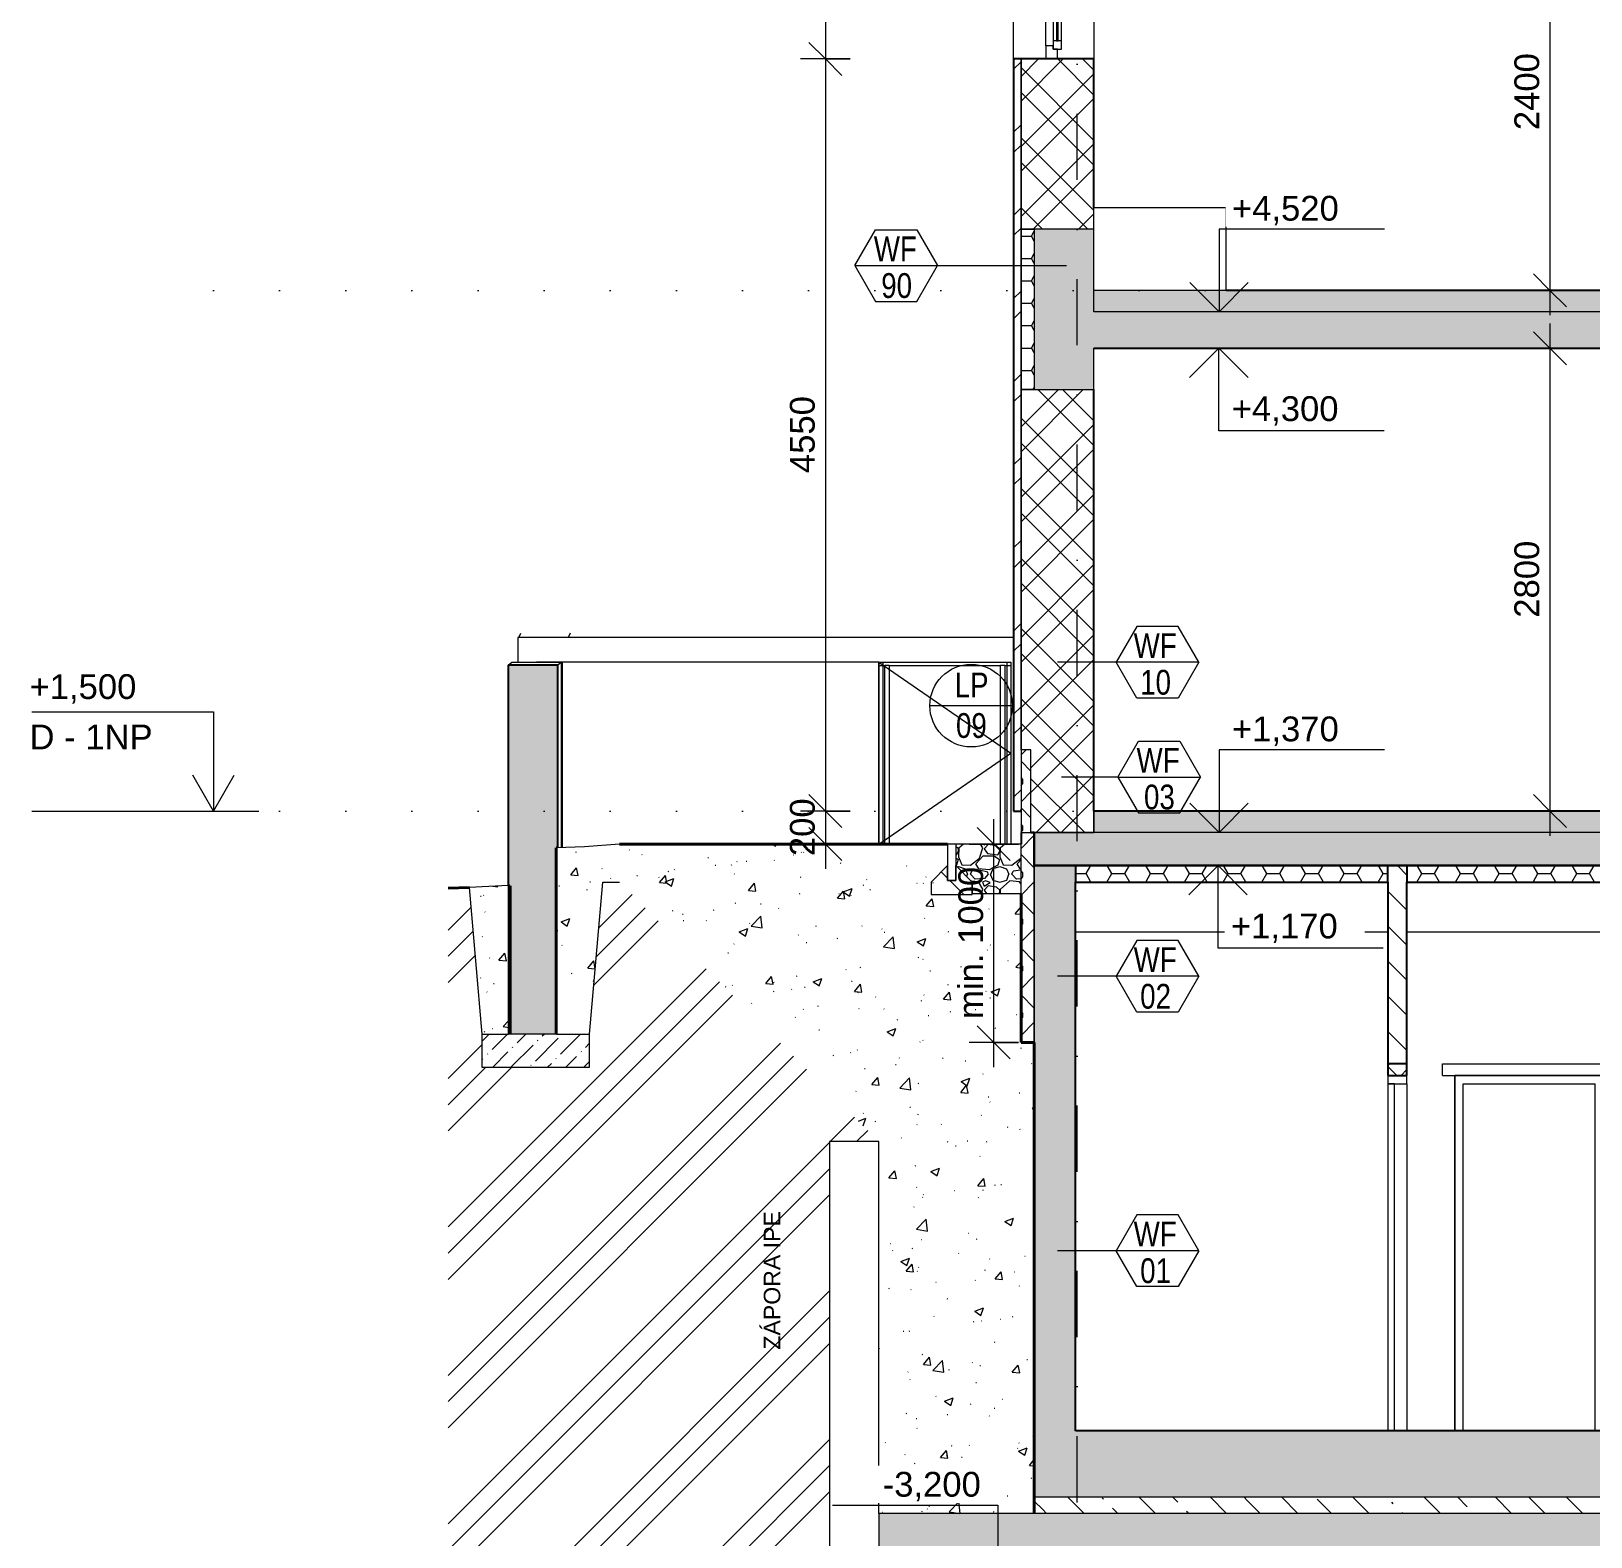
# Model space of a CAD drawing. Header units: millimetres. Extents: x 51291 to 245431, y -8645 to 72638.
# Drawn here: x 79419 to 88856, y -2891 to 6218 of the extents above; entities that cross this region are included whole.
import ezdxf

# ---------------------------------------------------------------- set-up
doc = ezdxf.new("R2010")
doc.units = ezdxf.units.MM
for name, pattern in [('HA_Dash_3mm-S1mm', [300, 200, -100]), ('HA_DashDot_10mm-S3mm', [1000, 400, -300, 0, -300]), ('HA_Dot-S4mm', [400, 0, -400])]:
    doc.linetypes.add(name, pattern=pattern)
for name, color, linetype, lineweight in [('A-____-____-DIMS', 9, 'Continuous', 5), ('A-____-____-DIMS-100', 9, 'Continuous', 5), ('A-CLNG-____-MCUT', 9, 'Continuous', 25), ('A-CLNG-____-PATT', 9, 'Continuous', 25), ('A-DETL-____-THIN', 9, 'Continuous', 9), ('A-DETL-____-WIDE', 9, 'Continuous', 40), ('A-DETL-GENF-OTLN', 9, 'Continuous', 9), ('A-DOOR-____-MCUT', 9, 'Continuous', 9), ('A-DOOR-____-OTLN', 9, 'Continuous', 9), ('A-DOOR-FRAM-MCUT', 9, 'Continuous', 9), ('A-DOOR-FRAM-OTLN', 9, 'Continuous', 9), ('A-FLOR-____-MCUT', 9, 'Continuous', 25), ('A-FLOR-____-OTLN', 9, 'Continuous', 9), ('A-FLOR-____-PATT', 9, 'Continuous', 25), ('A-FLOR-HRAL-OTLN', 9, 'Continuous', 9), ('A-FLOR-LEVL-OTLN', 9, 'Continuous', 9), ('A-GENM-____-IDEN', 9, 'Continuous', 9), ('A-GENM-____-MCUT', 9, 'Continuous', 25), ('A-GENM-____-OTLN', 9, 'Continuous', 9), ('A-GLAZ-____-MCUT', 9, 'Continuous', 5), ('A-GLAZ-____-OTLN', 9, 'Continuous', 5), ('A-WALL-____-MCUT', 9, 'Continuous', 25), ('A-WALL-____-OTLN', 9, 'Continuous', 9), ('A-WALL-____-PATT', 9, 'Continuous', 25), ('G-____-____-DIMS', 9, 'Continuous', 5), ('G-____-____-TEXT', 9, 'Continuous', 5), ('I-WALL-____-MCUT', 9, 'Continuous', 25), ('I-WALL-____-OTLN', 9, 'Continuous', 9), ('P-SANR-FIXT-OTLN', 9, 'Continuous', 9), ('S-BEAM-____-OTLN', 9, 'Continuous', 9), ('S-GRID-____-OTLN', 9, 'Continuous', 5)]:
    doc.layers.add(name, color=color, linetype=linetype, lineweight=lineweight)
doc.styles.add('Arial_1', font='arial.ttf', dxfattribs={"height": 150})
doc.styles.add('Arial_2', font='arial.ttf', dxfattribs={"height": 100})
doc.styles.add('Arial_3', font='arial.ttf', dxfattribs={"width": 0.8, "height": 150})
doc.dimstyles.new('Inner_Dimensions', dxfattribs={"dimscale": 304.8, "dimtxt": 153.03891, "dimasz": 0.656168, "dimexe": 0.492126, "dimexo": 0.0625, "dimgap": 0.065617, "dimtad": 1, "dimdec": 0, "dimzin": 0, "dimdsep": 46, "dimtxsty": 'Arial_1', "dimblk1": 'OBLIQUE', "dimblk2": 'OBLIQUE', "dimsah": 1, "dimcen": 0.09, "dimdle": 0.492126, "dimazin": 0, "dimtfac": 1, "dimtdec": 4, "dimtix": 1, "dimtmove": 0, "dimatfit": 3, "dimfxl": 0.492126, "dimfxlon": 1, "dimtvp": 1, "dimtolj": 1, "dimtzin": 0, "dimlwd": 9, "dimlwe": 9, "dimarcsym": 2})
pattern_1 = [(45, (-4372.1, 1865.4), (-212.132, 212.132), []), (45, (-4222.1, 1865.4), (-212.132, 212.132), []), (315, (-4372.1, 1865.4), (212.132, 212.132), []), (315, (-4222.1, 1865.4), (212.132, 212.132), [])]
pattern_2 = [(45, (86849, 1865.4), (-141.421, 141.421), []), (0, (87074.35, 1931.64), (141.421, 141.421), [25, -257.843]), (45, (87099.35, 1931.64), (-141.421, 141.421), [25, -175]), (90, (87117.03, 1949.32), (-141.421, 141.421), [25, -257.843]), (135, (87117.03, 1974.32), (-141.421, -141.421), [25, -175]), (0, (87074.35, 1992), (141.421, 141.421), [25, -257.843]), (45, (87056.67, 1974.32), (-141.421, 141.421), [25, -175]), (90, (87056.67, 1949.32), (-141.421, 141.421), [25, -257.843]), (135, (87074.35, 1931.64), (-141.421, -141.421), [25, -175]), (135, (87041.85, 1865.4), (-141.421, -141.421), [])]
pattern_3 = [(315, (86778.3, 1865.4), (215.526, 215.526), []), (315, (86778.3, 2068.6), (215.526, 215.526), [127, -76.2, 12.7, -76.2, -127]), (315, (86778.3, 2068.6), (215.526, 215.526), [-292.1, 127, 0])]
pattern_4 = [(0, (86778.3, 1865.4), (117.187, 67.658), [78.125, -156.25]), (120, (86778.3, 1865.4), (-117.1875, 67.6588), [78.125, -156.25]), (60, (86778.3, 1865.4), (0.0005, 135.3168), [0, -156.25, 78.125, 0])]
pattern_5 = [(50, (86778.3, 1865.4), (537.945, -47.064), [56.25, -618.75]), (355, (86778.3, 1865.4), (-104.064, 564.144), [45, -495]), (100.451, (86823.13, 1861.5), (433.886, 517.077), [47.805, -525.857]), (46.184, (86778.3, 2015.4), (800.43, -124.14), [84.375, -928.125]), (96.636, (86845, 2005.06), (700.99, 730.59), [71.71, -788.785]), (351.184, (86778.3, 2015.4), (701, 730.59), [67.5, -742.5]), (21, (86853.3, 1977.9), (447.68, -301.964), [56.25, -618.75]), (326, (86853.3, 1977.9), (182.487, 543.863), [45, -495]), (71.451, (86890.6, 1952.74), (630.17, 241.893), [47.805, -525.857]), (37.5, (86778.3, 1865.4), (9.12, 249.6704), [3.353, -485.647, 3.353, -499.147, -496.875]), (37.5, (86778.3, 1865.4), (9.12, 249.6704), [-991.5, 3.353, -493.522]), (7.5, (86778.3, 1865.4), (197.302, 295.809), [3.353, -283.147, 3.353, -474.397, -189.375]), (7.5, (86778.3, 1865.4), (197.302, 295.809), [-764.25, 3.353, -186.022]), (327.5, (86611.05, 1865.4), (400.367, -16.916), [3.353, -184.147, 3.353, -581.647, -776.25]), (327.5, (86611.05, 1865.4), (400.367, -16.916), [-772.5, 3.353, -772.897]), (317.5, (86536.05, 1865.4), (437.39, 75.079), [3.353, -240.397, 3.353, -385.147, -551.25]), (317.5, (86536.05, 1865.4), (437.39, 75.079), [-632.25, 3.353, -547.897])]
pattern_6 = [(45, (86778.3, 1865.4), (41.4322, 151.91765), [195.312, -39.062, 3.353, -35.71])]

# ---------------------------------------------------------------- blocks, each defined once
blk = doc.blocks.new('HA_WD_SinglePanel - 625x1000-V26-ŘEZ D-D OBJEKT D')
at = {"layer": 'A-GLAZ-____-MCUT', "color": 50}
for p, q in [((-5521.8, 7050), (-5591.8, 7050)), ((-5591.8, 7050), (-5591.8, 6970)), ((-5496.8, 6990), (-5546.8, 6990)), ((-5546.8, 6990), (-5546.8, 6940)), ((-5546.8, 6970), (-5546.8, 6990)), ((-5546.8, 6990), (-5521.8, 6990)), ((-5521.8, 6990), (-5521.8, 7050)), ((-5496.8, 6940), (-5496.8, 6990)), ((-5591.8, 6970), (-5546.8, 6970)), ((-5546.8, 6940), (-5496.8, 6940)), ((-5526.8, 6940), (-5526.8, 6160)), ((-5516.8, 6940), (-5526.8, 6940)), ((-5516.8, 6160), (-5516.8, 6940)), ((-5496.8, 6160), (-5546.8, 6160)), ((-5546.8, 6160), (-5546.8, 6110)), ((-5526.8, 6160), (-5516.8, 6160)), ((-5496.8, 6110), (-5496.8, 6160)), ((-5546.8, 6130), (-5591.8, 6130)), ((-5591.8, 6130), (-5591.8, 6050)), ((-5591.8, 6050), (-5521.8, 6050)), ((-5546.8, 6110), (-5546.8, 6130)), ((-5546.8, 6110), (-5496.8, 6110)), ((-5521.8, 6110), (-5546.8, 6110)), ((-5521.8, 6050), (-5521.8, 6110))]:
    blk.add_line(p, q, dxfattribs=at)
at = {"layer": 'A-GLAZ-____-OTLN', "color": 50}
for p, q in [((-5591.8, 6130), (-5591.8, 6970)), ((-5546.8, 6940), (-5546.8, 6160)), ((-5496.8, 6160), (-5496.8, 6940))]:
    blk.add_line(p, q, dxfattribs=at)
blk = doc.blocks.new('ABMV_Bathtub_Generic - 800x1700-1466957-ŘEZ D-D OBJEKT D')
at = {"layer": 'P-SANR-FIXT-OTLN', "color": 250}
for p, q in [((-5301.8, 5020), (-5301.8, 5150)), ((-4501.8, 5150), (-5301.8, 5150)), ((-4501.8, 4650), (-4501.8, 5150)), ((-4501.8, 4650), (-5301.8, 4650))]:
    blk.add_line(p, q, dxfattribs=at)
blk = doc.blocks.new('185-01_OBJEKT D_Central_rvt-2-ŘEZ D-D OBJEKT D')
at = {"layer": 'A-FLOR-____-PATT', "lineweight": 5}
h = blk.add_hatch(dxfattribs=at)
h.set_pattern_fill('FP_26', color=50, style=0, pattern_type=2)
h.set_pattern_definition([(0, (-4372.115, 1865.4), (117.188, 67.658), [78.125, -156.25]), (120, (-4372.115, 1865.4), (-117.187, 67.6579), [78.125, -156.25]), (60, (-4372.115, 1865.4), (0.0005, 135.3168), [0, -156.25, 78.125, 0])])
h.paths.add_polyline_path([(-5741.8, 4050), (-5661.8, 4050), (-5661.8, 5020), (-5741.8, 5020), (-5741.8, 4200.2)])
blk.add_hatch(color=7, dxfattribs=at).paths.add_polyline_path([(-5301.8, 4520), (21798.2, 4520), (21798.2, 4650), (-5301.8, 4650)])
at = {"layer": 'A-FLOR-____-PATT', "lineweight": 9}
for points in [[(9251.4, 4300), (22158.2, 4300), (22158.2, 4520), (-5301.8, 4520), (-5301.8, 4300), (8692, 4300)], [(-5661.8, 4050), (-5661.8, 4050), (-5661.8, 4200.2)], [(22158.2, 1170), (22158.2, 1370), (-5661.8, 1370), (-5661.8, 1170), (22117.6, 1170)]]:
    blk.add_hatch(color=254, dxfattribs=at).paths.add_polyline_path(points)
at = {"layer": 'A-FLOR-____-PATT', "lineweight": 5}
h = blk.add_hatch(color=7, dxfattribs=at)
h.paths.add_polyline_path([(-5301.8, 1370), (-1316.8, 1370), (-1316.8, 1500), (-5301.8, 1500), (-5301.8, 1387.2)])
h.paths.add_polyline_path([(21558.2, 1370), (21798.2, 1370), (21798.2, 1500), (-1201.8, 1500), (-1201.8, 1370), (20998.8, 1370)])
at = {"layer": 'A-WALL-____-PATT', "lineweight": 5}
h = blk.add_hatch(dxfattribs=at)
h.set_pattern_fill('FP_25', color=50, style=0, pattern_type=2)
h.set_pattern_definition([(45, (-4372.1, 1865.4), (-251.447, 251.447), []), (45, (-4372.1, 2246.4), (-251.447, 251.447), [])])
h.paths.add_polyline_path([(-5741.8, 1500), (-5741.8, 6050), (-5786.8, 6050), (-5786.8, 1500)])
h.paths.add_polyline_path([(-5741.8, 7050), (-5741.8, 12173.7), (-5786.8, 12173.7), (-5786.8, 7050)])
h = blk.add_hatch(dxfattribs=at)
h.set_pattern_fill('FP_23', color=50, style=0, pattern_type=2)
h.set_pattern_definition(pattern_1)
h.paths.add_polyline_path([(-5661.8, 5020), (-5301.8, 5020), (-5301.8, 6050), (-5741.8, 6050), (-5741.8, 5020), (-5661.8, 5020)])
h.paths.add_polyline_path([(-5741.8, 7050), (-5301.8, 7050), (-5301.8, 7450), (-5741.8, 7450), (-5741.8, 7325.7)])
h = blk.add_hatch(dxfattribs=at)
h.set_pattern_fill('FP_23', color=50, style=0, pattern_type=2)
h.set_pattern_definition(pattern_1)
h.paths.add_polyline_path([(-5681.8, 1370), (-5301.8, 1370), (-5301.8, 4050), (-5741.8, 4050), (-5741.8, 1870), (-5681.8, 1870), (-5681.8, 1387.2)])
at = {"layer": 'A-FLOR-____-MCUT', "color": 10}
for p, q in [((20998.2, 4650), (-4501.8, 4650)), ((-5301.8, 4300), (-1316.8, 4300)), ((-1316.8, 1500), (-5301.8, 1500)), ((-5661.8, 1370), (-5661.8, 1170)), ((-5661.8, 1170), (22158.2, 1170))]:
    blk.add_line(p, q, dxfattribs=at)
at = {"layer": 'A-FLOR-____-MCUT', "color": 250, "lineweight": 9}
for p, q in [((21798.2, 4520), (-5301.8, 4520)), ((-5301.8, 1500), (-5301.8, 1370)), ((-5301.8, 1370), (-5661.8, 1370)), ((-1316.8, 1370), (-5301.8, 1370))]:
    blk.add_line(p, q, dxfattribs=at)
at = {"layer": 'A-FLOR-____-OTLN', "color": 250}
for p, q in [((-5741.8, 5020), (-5741.8, 4050)), ((-5661.8, 5020), (-5741.8, 5020)), ((-5741.8, 4050), (-5661.8, 4050))]:
    blk.add_line(p, q, dxfattribs=at)
at = {"layer": 'A-WALL-____-MCUT', "color": 10}
for p, q in [((-5741.8, 6050), (-5786.8, 6050)), ((-5786.8, 6050), (-5786.8, 1500)), ((-5301.8, 6050), (-5741.8, 6050)), ((-5301.8, 5150), (-5301.8, 6050)), ((-5301.8, 1500), (-5301.8, 4050)), ((-5786.8, 1500), (-5741.8, 1500)), ((-5681.8, 1370), (-5661.8, 1370))]:
    blk.add_line(p, q, dxfattribs=at)
at = {"layer": 'A-WALL-____-MCUT', "color": 250, "lineweight": 9}
for p, q in [((-5741.8, 6050), (-5741.8, 5020)), ((-5741.8, 5020), (-5741.8, 6050)), ((-5741.8, 4050), (-5741.8, 1870)), ((-5741.8, 1870), (-5741.8, 4050)), ((-5301.8, 1370), (-5301.8, 1500)), ((-5661.8, 1370), (-5301.8, 1370))]:
    blk.add_line(p, q, dxfattribs=at)
at = {"layer": 'A-WALL-____-OTLN', "color": 250}
for p, q in [((-5786.8, 6050), (-5786.8, 7050)), ((-5301.8, 7050), (-5301.8, 6050)), ((-5741.8, 5020), (-5661.8, 5020)), ((-5741.8, 4050), (-5741.8, 5020)), ((-5661.8, 4050), (-5741.8, 4050))]:
    blk.add_line(p, q, dxfattribs=at)
at = {"layer": 'A-GLAZ-____-OTLN', "color": 250, "lineweight": 9}
blk.add_blockref('HA_WD_SinglePanel - 625x1000-V26-ŘEZ D-D OBJEKT D', (0, 0), dxfattribs=at)
at = {"layer": 'P-SANR-FIXT-OTLN', "color": 250, "lineweight": 9}
blk.add_blockref('ABMV_Bathtub_Generic - 800x1700-1466957-ŘEZ D-D OBJEKT D', (0, 0), dxfattribs=at)
blk = doc.blocks.new('HA_DR_Single_Swing_Solid - In_800x2100_SKLEP-2273965-ŘEZ D-D OBJEKT D')
at = {"layer": 'A-DOOR-____-MCUT'}
for p, q in [((-3521.9, -150), (-3521.9, -2250)), ((-3481.9, -150), (-3521.9, -150)), ((-3481.9, -2250), (-3481.9, -150)), ((-3521.9, -2250), (-3481.9, -2250))]:
    blk.add_line(p, q, dxfattribs=at)
at = {"layer": 'A-DOOR-FRAM-MCUT'}
for p, q in [((-3521.9, -100), (-3521.9, -150)), ((-3406.9, -100), (-3521.9, -100)), ((-3521.9, -150), (-3406.9, -150)), ((-3406.9, -150), (-3406.9, -100))]:
    blk.add_line(p, q, dxfattribs=at)
at = {"layer": 'A-DOOR-FRAM-OTLN'}
blk.add_line((-3406.9, -150), (-3406.9, -2250), dxfattribs=at)
blk = doc.blocks.new('HA_DR_Single_Swing_Solid - In_800x2100_SKLEP-V22-ŘEZ D-D OBJEKT D')
at = {"layer": 'A-DOOR-FRAM-OTLN'}
for p, q in [((-3117, -100), (-3117, -2250)), ((-2217, -100), (-3117, -100)), ((-3067, -2250), (-3067, -150)), ((-3067, -150), (-2267, -150)), ((-2267, -2250), (-2267, -150)), ((-2217, -100), (-2217, -2250))]:
    blk.add_line(p, q, dxfattribs=at)
blk = doc.blocks.new('Railing - 25mm-1856178-ŘEZ D-D OBJEKT D')
at = {"layer": 'A-FLOR-HRAL-OTLN'}
for p, q in [((-6540.4, 2380), (-6565.4, 2380)), ((-6565.4, 1300), (-6565.4, 2380)), ((-6540.4, 2380), (-6540.4, 1300))]:
    blk.add_line(p, q, dxfattribs=at)
blk = doc.blocks.new('Railing - Railing-1833573-ŘEZ D-D OBJEKT D')
at = {"layer": 'A-FLOR-HRAL-OTLN'}
for p, q in [((-6602.9, 2400), (-5802.9, 2400)), ((-6602.9, 2380), (-6565.4, 2380)), ((-6540.4, 2380), (-5865.4, 2380)), ((-5840.4, 2380), (-5802.9, 2380)), ((-5802.9, 2400), (-5802.9, 2380))]:
    blk.add_line(p, q, dxfattribs=at)
for p in [(0, 0), (700, 0)]:
    blk.add_blockref('Railing - 25mm-1856178-ŘEZ D-D OBJEKT D', p)
blk = doc.blocks.new('TB_Porotherm KP11_5_1250mm - TB_Porotherm KP11_5_1250mm-V64-ŘEZ D-D OBJEKT D')
at = {"layer": 'A-GENM-____-OTLN', "lineweight": 5}
h = blk.add_hatch(dxfattribs=at)
h.set_pattern_fill('FP_27', color=256, style=0, pattern_type=2)
h.set_pattern_definition([(45, (-4372.11, 1865.4), (-176.777, 176.777), []), (45, (-4301.4, 1865.4), (-176.777, 176.777), []), (45, (-4159.98, 1865.4), (-106.066, 247.487), [100, -50, 3.353, -46.647])])
h.paths.add_polyline_path([(-3406.9, -100), (-3406.9, -29), (-3521.9, -29), (-3521.9, -100)])
at = {"layer": 'A-GENM-____-MCUT'}
for p, q in [((-3406.9, -29), (-3521.9, -29)), ((-3521.9, -29), (-3521.9, -100)), ((-3406.9, -100), (-3406.9, -29)), ((-3521.9, -100), (-3406.9, -100))]:
    blk.add_line(p, q, dxfattribs=at)
blk = doc.blocks.new('TB_Porotherm KP11_5_1250mm - TB_Porotherm KP11_5_1250mm-V65-ŘEZ D-D OBJEKT D')
at = {"layer": 'A-GENM-____-OTLN'}
for p, q in [((-3192, -100), (-3192, -29)), ((-3192, -29), (-1942, -29)), ((-1942, -29), (-1942, -100)), ((-3192, -100), (-1942, -100))]:
    blk.add_line(p, q, dxfattribs=at)
blk = doc.blocks.new('Level - Generic Level-367061-ŘEZ D-D OBJEKT D')
at = {"layer": 'A-FLOR-LEVL-OTLN'}
for p, q in [((24635.2, -1050), (23535.2, -1050)), ((23535.2, -1050), (23535.2, -1650)), ((23535.2, -1650), (23410.2, -1433.5)), ((23535.2, -1650), (23660.2, -1433.5)), ((24635.2, -1650), (23260.2, -1650))]:
    blk.add_line(p, q, dxfattribs=at)
blk = doc.blocks.new('Spot Elevations - Flipped-794089-ŘEZ D-D OBJEKT D')
at = {"layer": 'G-____-____-DIMS', "lineweight": 9}
for p, q in [((5061.6, 11123.2), (5238.4, 11300)), ((5238.4, 11300), (5415.2, 11123.2)), ((5238.4, 10800), (5238.4, 11300)), ((6238.4, 10800), (5238.4, 10800))]:
    blk.add_line(p, q, dxfattribs=at)
blk = doc.blocks.new('Spot Elevations - Default-792506-ŘEZ D-D OBJEKT D')
at = {"layer": 'G-____-____-DIMS', "lineweight": 9}
for p, q in [((5929, -1150), (4929, -1150)), ((4929, -1150), (4929, -1650)), ((4752.3, -1473.2), (4929, -1650)), ((4929, -1650), (5105.8, -1473.2))]:
    blk.add_line(p, q, dxfattribs=at)
blk = doc.blocks.new('HA_TAG_GM_Products - Generic-588599-ŘEZ D-D OBJEKT D')
at = {"layer": 'A-GENM-____-IDEN'}
blk.add_line((-6294, 2137.4), (-5794, 2137.4), dxfattribs=at)
blk.add_circle((-6044, 2137.4), 250, dxfattribs=at)
blk = doc.blocks.new('DIMBLOCK85-ŘEZ D-D OBJEKT D')
at = {"layer": 'A-____-____-DIMS-100', "lineweight": 9}
for p, q in [((84224.4, 7050), (84124.4, 7150)), ((84374.4, 7050), (84074.4, 7050)), ((84224.4, 7050), (84224.4, 6050)), ((84224.4, 7050), (84324.4, 6950)), ((84224.4, 7050), (84374.4, 7050)), ((84224.4, 6050), (84124.4, 6150)), ((84374.4, 6050), (84074.4, 6050)), ((84224.4, 6050), (84324.4, 5950)), ((84224.4, 6050), (84374.4, 6050))]:
    blk.add_line(p, q, dxfattribs=at)
at = {"layer": 'A-____-____-DIMS-100', "color": 0, "lineweight": 9, "insert": (84009.7, 6319.3), "char_height": 150, "width": 553.765, "attachment_point": 1, "rotation": 90, "line_spacing_factor": 0.941778, "style": 'Arial_1'}
blk.add_mtext('1000', dxfattribs=at)
blk = doc.blocks.new('_Oblique')
at = {"color": 0, "linetype": 'ByBlock', "lineweight": -2}
blk.add_line((-0.5, -0.5), (0.5, 0.5), dxfattribs=at)
blk = doc.blocks.new('DIMBLOCK86-ŘEZ D-D OBJEKT D')
at = {"layer": 'A-____-____-DIMS-100', "lineweight": 9}
for p, q in [((84224.4, 6050), (84124.4, 6150)), ((84374.4, 6050), (84074.4, 6050)), ((84224.4, 6050), (84224.4, 1500)), ((84224.4, 6050), (84324.4, 5950)), ((84224.4, 6050), (84374.4, 6050)), ((84224.4, 1500), (84124.4, 1600)), ((84374.4, 1500), (84074.4, 1500)), ((84224.4, 1500), (84324.4, 1400)), ((84224.4, 1500), (84374.4, 1500))]:
    blk.add_line(p, q, dxfattribs=at)
at = {"layer": 'A-____-____-DIMS-100', "color": 0, "lineweight": 9, "insert": (84009.7, 3544.3), "char_height": 150, "width": 553.765, "attachment_point": 1, "rotation": 90, "line_spacing_factor": 0.941778, "style": 'Arial_1'}
blk.add_mtext('4550', dxfattribs=at)
blk = doc.blocks.new('DIMBLOCK87-ŘEZ D-D OBJEKT D')
at = {"layer": 'A-____-____-DIMS-100', "lineweight": 9}
for p, q in [((84224.4, 1500), (84124.4, 1600)), ((84374.4, 1500), (84074.4, 1500)), ((84224.4, 1500), (84224.4, 1150)), ((84224.4, 1500), (84324.4, 1400)), ((84224.4, 1500), (84374.4, 1500)), ((84224.4, 1300), (84124.4, 1400)), ((84374.4, 1300), (84074.4, 1300)), ((84224.4, 1300), (84324.4, 1200)), ((84224.4, 1300), (84374.4, 1300))]:
    blk.add_line(p, q, dxfattribs=at)
at = {"layer": 'A-____-____-DIMS-100', "color": 0, "lineweight": 9, "insert": (84009.7, 1226.9), "char_height": 150, "width": 415.324, "attachment_point": 1, "rotation": 90, "line_spacing_factor": 0.941778, "style": 'Arial_1'}
blk.add_mtext('200', dxfattribs=at)
blk = doc.blocks.new('DIMBLOCK119-ŘEZ D-D OBJEKT D')
at = {"layer": 'A-____-____-DIMS-100', "lineweight": 9}
for p, q in [((88608.3, 7200), (88608.3, 4500)), ((88608.3, 7050), (88508.3, 7150)), ((88758.3, 7050), (88458.3, 7050)), ((88608.3, 7050), (88708.3, 6950)), ((88608.3, 7050), (88758.3, 7050)), ((88608.3, 4650), (88508.3, 4750)), ((88758.3, 4650), (88458.3, 4650)), ((88608.3, 4650), (88708.3, 4550)), ((88608.3, 4650), (88758.3, 4650))]:
    blk.add_line(p, q, dxfattribs=at)
at = {"layer": 'A-____-____-DIMS-100', "color": 0, "lineweight": 9, "insert": (88393.6, 5619.3), "char_height": 150, "width": 553.765, "attachment_point": 1, "rotation": 90, "line_spacing_factor": 0.941778, "style": 'Arial_1'}
blk.add_mtext('2400', dxfattribs=at)
blk = doc.blocks.new('DIMBLOCK120-ŘEZ D-D OBJEKT D')
at = {"layer": 'A-____-____-DIMS-100', "lineweight": 9}
for p, q in [((88608.3, 4450), (88608.3, 1350)), ((88608.3, 4300), (88508.3, 4400)), ((88758.3, 4300), (88458.3, 4300)), ((88608.3, 4300), (88708.3, 4200)), ((88608.3, 4300), (88758.3, 4300)), ((88608.3, 1500), (88508.3, 1600)), ((88758.3, 1500), (88458.3, 1500)), ((88608.3, 1500), (88708.3, 1400)), ((88608.3, 1500), (88758.3, 1500))]:
    blk.add_line(p, q, dxfattribs=at)
at = {"layer": 'A-____-____-DIMS-100', "color": 0, "lineweight": 9, "insert": (88393.6, 2669.3), "char_height": 150, "width": 553.765, "attachment_point": 1, "rotation": 90, "line_spacing_factor": 0.941778, "style": 'Arial_1'}
blk.add_mtext('2800', dxfattribs=at)
blk = doc.blocks.new('DIMBLOCK121-ŘEZ D-D OBJEKT D')
at = {"layer": 'A-____-____-DIMS-100', "lineweight": 9}
for p, q in [((85243.5, -50), (85243.5, 1450)), ((85243.5, 1300), (85143.5, 1400)), ((85093.5, 1300), (85393.5, 1300)), ((85243.5, 1300), (85093.5, 1300)), ((85243.5, 1300), (85343.5, 1200)), ((85243.5, 100), (85143.5, 200)), ((85393.5, 100), (85093.5, 100)), ((85243.5, 100), (85343.5, 0)), ((85243.5, 100), (85393.5, 100))]:
    blk.add_line(p, q, dxfattribs=at)
at = {"layer": 'A-____-____-DIMS-100', "color": 0, "lineweight": 9, "insert": (85028.8, 242.1), "char_height": 150, "width": 1099.055, "attachment_point": 1, "rotation": 90, "line_spacing_factor": 0.941778, "style": 'Arial_1'}
blk.add_mtext('min. 1000', dxfattribs=at)

msp = doc.modelspace()

# ---------------------------------------------------------------- hatches: boundary and pattern name
at = {"layer": 'A-CLNG-____-PATT', "lineweight": 5}
h = msp.add_hatch(dxfattribs=at)
h.set_pattern_fill('FP_29', color=256, style=0, pattern_type=2)
h.set_pattern_definition(pattern_4)
h.paths.add_polyline_path([(85738.6, 1070), (87628.5, 1070), (87628.5, 1170), (85738.6, 1170), (85738.6, 1074.6)])
h = msp.add_hatch(dxfattribs=at)
h.set_pattern_fill('FP_29', color=256, style=0, pattern_type=2)
h.set_pattern_definition(pattern_4)
h.paths.add_polyline_path([(89223.5, 1070), (89223.5, 1170), (87743.5, 1170), (87743.5, 1070), (88654.4, 1070)])
at = {"layer": 'A-DETL-GENF-OTLN'}
msp.add_hatch(color=254, dxfattribs=at).paths.add_polyline_path([(85848.6, 4050), (85848.6, 5020), (85488.6, 5020), (85488.6, 4050)])
at = {"layer": 'A-DETL-GENF-OTLN', "lineweight": 5}
h = msp.add_hatch(dxfattribs=at)
h.set_pattern_fill('FP_22', color=50, style=0, pattern_type=2)
h.set_pattern_definition(pattern_2)
h.paths.add_polyline_path([(85468.6, 1370), (85468.6, 1870), (85408.6, 1870), (85408.6, 1370)])
h = msp.add_hatch(dxfattribs=at)
h.set_pattern_fill('FP_33', color=50, style=0, pattern_type=2)
h.set_pattern_definition([(45, (86778.3, 1865.4), (-449.013, 449.013), []), (45, (86937.05, 1865.4), (0, 898.026), []), (45, (86619.55, 1865.4), (0, 898.026), [])])
h.paths.add_polyline_path([(99842.4, -4390.7), (114228.6, -4390.7), (114228.6, -2600), (114093.6, -2600), (113653.1, -2590.5), (113325.9, -2556.1), (112957.2, -2648), (112607.9, -2560.9), (112451.2, -2600), (112003.4, -2631.7), (111844.2, -2615), (111558.9, -2522.3), (111170.8, -2619.1), (110233.1, -2553.5), (109760.4, -2636.9), (109263.1, -2584.6), (108405.3, -2645.4), (106286.6, -2571.4), (106048.4, -2600), (105778.7, -2600), (105628.2, -2618.1), (105369.6, -2590.9), (101870.7, -2675.6), (101755, -2537.7), (101253.9, -2600), (100633.9, -2645.9), (100333.2, -2536.5), (99748.2, -2598.8), (99440.9, -2600), (98840.9, -3200), (98328.4, -4225), (94598.4, -4225), (94085.9, -3200), (84548.6, -3200), (84548.6, -4390.7), (98840.9, -4390.7)])
h.paths.add_polyline_path([(117743.2, -4390.7), (117743.2, 1482.7), (117197.7, 1501.8), (117197.7, 1493.5), (117479.6, 1488.6), (117388.7, 449.5), (117388.7, 250), (116688.6, 250), (116688.6, 451.2), (116607.9, 1374.2), (115670.5, 1374.2), (114474.5, 1415.9), (114258.6, 1200), (114588.6, 1200), (114588.6, -4390.7), (114723.6, -4390.7)])
h.paths.add_polyline_path([(81941.7, -4390.7), (84248.6, -4390.7), (84248.6, -500), (84548.6, -500), (82978.8, 1069.8), (82878.1, 1068.7), (82797.7, 150), (82797.7, -50), (82146.1, -50), (82146.1, 151.2), (82068.5, 1038), (81941.7, 1033.6), (81941.7, -4359.2)])
h.paths.add_polyline_path([(82596.1, 150), (82597.7, 150), (82597.7, 1276.6), (82596.1, 1276.5), (82596.1, 449.5)])
h.paths.add_polyline_path([(82316.1, 150), (82316.1, 1046.6), (82307.5, 1046.3), (82307.5, 150)])
h = msp.add_hatch(dxfattribs=at)
h.set_pattern_fill('FP_34', color=8, style=0, pattern_type=2)
h.set_pattern_definition(pattern_5)
h.paths.add_polyline_path([(82597.7, 150), (82797.7, 150), (82878.1, 1068.7), (82978.8, 1069.8), (82978.8, 1300), (82766.1, 1282.5), (82597.7, 1276.6), (82597.7, 449.5)])
h.paths.add_polyline_path([(82146.2, 150), (82307.5, 150), (82307.5, 1050), (82068.5, 1038), (82120, 449.5)])
h = msp.add_hatch(dxfattribs=at)
h.set_pattern_fill('FP_34', color=8, style=0, pattern_type=2)
h.set_pattern_definition(pattern_5)
h.paths.add_polyline_path([(84705.7, -2750), (85488.6, -2750), (85488.6, 100), (85408.6, 100), (85408.6, 1000), (85113.6, 1000), (85113.6, 1070), (85013.6, 1170), (85013.6, 1080), (84963.6, 1080), (84963.6, 1300), (82978.8, 1300), (82979.9, 1068.7), (84548.6, -500), (84548.6, -2750)])
h = msp.add_hatch(dxfattribs=at)
h.set_pattern_fill('FP_38', color=50, style=0, pattern_type=2)
h.set_pattern_definition([(228.013, (86958.299, 2115.4), (-1999.99172, -2250.00696), [33.634, -3329.772]), (184.97, (86935.799, 2090.4), (2999.998726, 250.013264), [57.717, -5713.981]), (132.51, (86878.299, 2085.4), (2499.97919, -2750.01965), [40.697, -4029.008]), (267.274, (86780.799, 2022.9), (249.972575, 5000.001395), [52.559, -5203.389]), (292.834, (86778.299, 1970.4), (-1250.01776, 2999.992194), [51.539, -5102.343]), (357.274, (86798.299, 1922.9), (-5000.001395, 249.972575), [52.56, -5203.39]), (37.694, (86850.799, 1920.4), (-3250.010563, -2499.986257), [69.507, -6881.212]), (72.255, (86905.799, 1962.9), (1750.03165, 5499.98958), [65.622, -6496.58]), (121.43, (86925.799, 2025.4), (-2000.024534, 3249.984927), [52.738, -5221.018]), (175.236, (86898.299, 2070.4), (2749.99826, -250.01681), [60.208, -2950.191]), (222.397, (86838.299, 2075.4), (-3000.020852, -2749.976908), [77.862, -7708.344]), (138.814, (87028.299, 2020.4), (-1749.99793, 1500.00222), [26.575, -2630.961]), (171.469, (87008.299, 2037.9), (3249.99754, -500.01353), [50.559, -5005.378]), (225, (86958.3, 2045.4), (3e-14, -250), [35.355, -318.198]), (203.199, (86940.8, 2075.4), (1249.99664, 500.0086), [19.04, -1884.904]), (291.801, (86923.3, 2067.9), (-249.9944, 750.0017), [26.926, -1319.366]), (30.964, (86933.3, 2042.9), (749.9972, 500.0032), [43.732, -1414.006]), (161.565, (86970.8, 2065.4), (499.9992, -250.0003), [31.623, -758.947]), (16.389, (86778.299, 2067.9), (2500.00764, 749.97626), [44.3, -4385.711]), (70.346, (86820.799, 2080.4), (-1000.00873, -2749.9972), [37.165, -3679.352]), (293.199, (86970.8, 2115.4), (-500.0086, 1249.99664), [38.079, -1865.865]), (343.61, (86985.799, 2080.4), (-2499.993595, 750.01961), [44.3, -4385.711]), (339.444, (86778.3, 1912.9), (-1250.0003, 499.99868), [42.72, -2093.281]), (294.775, (86818.299, 1897.9), (-1249.99302, 2750.00314), [35.794, -3543.661]), (66.801, (86973.3, 1865.4), (500.0095, 1249.99625), [38.079, -1865.865]), (17.354, (86988.299, 1900.4), (-3250.00058, -999.99839), [41.908, -4148.856]), (69.444, (86850.8, 1865.4), (-499.99868, -1250.0003), [21.36, -2114.641]), (101.31, (86958.3, 1865.4), (-250.0012, 1000), [12.748, -1262.007]), (165.964, (86955.8, 1877.9), (750.0013, -249.997), [51.539, -979.238]), (186.009, (86905.799, 1890.4), (2500.00013, 250.00035), [47.763, -4728.481]), (303.69, (86933.3, 2020.4), (-249.999, 500.0004), [36.055, -865.332]), (353.157, (86953.299, 1990.4), (4249.997878, -500.016557), [62.949, -6231.891]), (60.945, (87015.799, 1982.9), (-1000.01188, -1749.99302), [25.739, -2548.168]), (90, (87028.3, 2005.4), (-250, 250), [15, -235]), (120.256, (86900.799, 1897.9), (999.98694, -1750.00734), [34.731, -3438.38]), (48.013, (86883.299, 1927.9), (1999.99172, 2250.00696), [67.268, -3296.138]), (0, (86928.3, 1977.9), (250, 250), [65, -185]), (325.305, (86993.299, 1977.9), (-2500.00496, 1749.99301), [39.529, -3913.319]), (254.055, (87025.8, 1955.4), (-249.99316, -1000.00147), [36.4, -1783.627]), (207.646, (87015.799, 1920.4), (-4749.99896, -2500.00137), [59.266, -5867.369]), (175.426, (86963.299, 1892.9), (-3249.999683, 250.00462), [62.7, -6207.269])])
h.paths.add_polyline_path([(85408.6, 1000), (85408.6, 1300), (85013.6, 1300), (85013.6, 1170), (85113.6, 1070), (85113.6, 1000), (85298, 1000)])
h = msp.add_hatch(dxfattribs=at)
h.set_pattern_fill('FP_28', color=50, style=0, pattern_type=2)
h.set_pattern_definition(pattern_3)
h.paths.add_polyline_path([(85113.6, 995), (85113.6, 1070), (85013.6, 1170), (85013.6, 1080), (84963.6, 1080), (84963.6, 1170), (84863.6, 1070), (84863.6, 995)])
h = msp.add_hatch(dxfattribs=at)
h.set_pattern_fill('FP_35', color=50, style=0, pattern_type=2)
h.set_pattern_definition(pattern_6)
h.paths.add_polyline_path([(82797.7, -50), (82797.7, 150), (82146.1, 150), (82146.2, -50), (82597.7, -50)])
h = msp.add_hatch(dxfattribs=at)
h.set_pattern_fill('FP_35', color=50, style=0, pattern_type=2)
h.set_pattern_definition(pattern_6)
h.paths.add_polyline_path([(84548.6, -3200), (95498.4, -3200), (95948.4, -2750), (84548.6, -2750)])
at = {"layer": 'A-FLOR-____-PATT', "lineweight": 9}
msp.add_hatch(color=256, dxfattribs=at).paths.add_polyline_path([(95498.4, -2650), (95498.4, -2250), (85488.6, -2250), (85488.6, -2650), (95367.2, -2650)])
at = {"layer": 'A-FLOR-____-PATT', "lineweight": 5}
h = msp.add_hatch(dxfattribs=at)
h.set_pattern_fill('FP_28', color=256, style=0, pattern_type=2)
h.set_pattern_definition(pattern_3)
h.paths.add_polyline_path([(85488.6, -2750), (95498.4, -2750), (95498.4, -2650), (85488.6, -2650)])
at = {"layer": 'A-WALL-____-PATT', "lineweight": 9}
for points in [[(82346.2, 150), (82596.1, 150), (82596.1, 1276.5), (82604.5, 1276.8), (82604.5, 2382), (82304.5, 2381.9), (82304.5, 1049.9), (82307.5, 1050), (82307.5, 1046.3), (82316.1, 1046.6), (82316.1, 150), (82346.2, 150)], [(85488.6, -2250), (85738.6, -2250), (85738.6, 1170), (85488.6, 1170), (85488.6, -2050.9)]]:
    msp.add_hatch(color=256, dxfattribs=at).paths.add_polyline_path(points)
at = {"layer": 'A-WALL-____-PATT', "lineweight": 5}
h = msp.add_hatch(dxfattribs=at)
h.set_pattern_fill('FP_22', color=256, style=0, pattern_type=2)
h.set_pattern_definition(pattern_2)
h.paths.add_polyline_path([(85488.6, 100), (85488.6, 1370), (85408.6, 1370), (85408.6, 100)])
h = msp.add_hatch(dxfattribs=at)
h.set_pattern_fill('FP_21', color=256, style=0, pattern_type=2)
h.set_pattern_definition([(135, (86778.3, 1865.4), (-106.066, -106.066), [])])
h.paths.add_polyline_path([(87743.5, -100), (87743.5, 1170), (87628.5, 1170), (87628.5, -100)])

# ---------------------------------------------------------------- linework, layer by layer
at = {"layer": 'A-CLNG-____-MCUT'}
for p, q in [((87628.5, 1170), (85738.6, 1170)), ((85738.6, 1170), (85738.6, 1070)), ((87628.5, 1070), (87628.5, 1170)), ((89223.5, 1170), (87743.5, 1170)), ((87743.5, 1170), (87743.5, 1070)), ((85738.6, 1070), (87628.5, 1070)), ((87743.5, 1070), (89223.5, 1070))]:
    msp.add_line(p, q, dxfattribs=at)
at = {"layer": 'A-DETL-____-THIN'}
for p, q in [((84403.3, 4800), (84528.3, 5016.5)), ((84528.3, 5016.5), (84778.3, 5016.5)), ((84778.3, 5016.5), (84903.3, 4800)), ((85488.6, 5020), (85488.6, 4050)), ((85848.6, 5020), (85488.6, 5020)), ((85848.6, 4520), (85848.6, 5020)), ((84403.3, 4800), (84903.3, 4800)), ((84403.3, 4800), (84528.3, 4583.5)), ((84778.3, 4583.5), (84903.3, 4800)), ((84903.3, 4800), (85683.3, 4800)), ((84528.3, 4583.5), (84778.3, 4583.5)), ((85848.6, 4050), (85848.6, 4300)), ((85488.6, 4050), (85848.6, 4050)), ((86108.3, 2616.5), (85983.3, 2400)), ((86358.3, 2616.5), (86108.3, 2616.5)), ((86483.3, 2400), (86358.3, 2616.5)), ((84547.5, 2400), (84547.5, 1300)), ((84547.5, 2400), (85347.5, 1850)), ((84572.5, 2400), (84572.5, 1300)), ((85322.5, 2400), (85322.5, 1300)), ((85347.5, 2400), (85347.5, 1300)), ((85983.3, 2400), (85628.6, 2400)), ((86483.3, 2400), (85983.3, 2400)), ((86108.3, 2183.5), (85983.3, 2400)), ((86483.3, 2400), (86358.3, 2183.5)), ((86358.3, 2183.5), (86108.3, 2183.5)), ((85993.3, 1705.7), (86118.3, 1922.2)), ((86118.3, 1922.2), (86368.3, 1922.2)), ((86368.3, 1922.2), (86493.3, 1705.7)), ((84547.5, 1300), (85347.5, 1850)), ((85468.6, 1870), (85408.6, 1870)), ((85408.6, 1870), (85408.6, 1370)), ((85468.6, 1370), (85468.6, 1870)), ((85993.3, 1705.7), (85653.3, 1705.7)), ((85993.3, 1705.7), (86493.3, 1705.7)), ((85993.3, 1705.7), (86118.3, 1489.2)), ((86368.3, 1489.2), (86493.3, 1705.7)), ((86118.3, 1489.2), (86368.3, 1489.2)), ((85408.6, 1370), (85468.6, 1370)), ((82766.1, 1282.5), (82597.7, 1276.6)), ((82597.7, 1276.6), (82597.7, 1073.6)), ((82978.8, 1300), (82766.1, 1282.5)), ((85013.6, 1300), (84963.6, 1300)), ((84963.6, 1300), (84963.6, 1170)), ((85408.6, 1300), (85013.6, 1300)), ((85013.6, 1300), (85013.6, 1170)), ((85408.6, 1000), (85408.6, 1300)), ((84963.6, 1170), (84863.6, 1070)), ((84963.6, 1170), (84963.6, 1080)), ((84963.6, 1080), (84963.6, 1170)), ((85013.6, 1080), (85013.6, 1170)), ((85013.6, 1170), (85113.6, 1070)), ((85113.6, 1070), (85013.6, 1170)), ((85013.6, 1170), (85013.6, 1080)), ((82307.5, 1050), (82068.5, 1038)), ((82307.5, 150), (82307.5, 1050)), ((82597.7, 1073.6), (82597.7, 150)), ((82797.7, 150), (82878.1, 1068.7)), ((82878.1, 1068.7), (82978.8, 1069.8)), ((84863.6, 1070), (84863.6, 995)), ((84963.6, 1080), (85013.6, 1080)), ((84988.6, 1080), (84963.6, 1080)), ((85013.6, 1080), (84988.6, 1080)), ((85113.6, 1070), (85113.6, 1000)), ((85113.6, 995), (85113.6, 1070)), ((82068.5, 1038), (82146.2, 150)), ((84863.6, 995), (85113.6, 995)), ((85113.6, 1000), (85408.6, 1000)), ((86108.3, 716.5), (85983.3, 500)), ((86358.3, 716.5), (86108.3, 716.5)), ((86483.3, 500), (86358.3, 716.5)), ((85983.3, 500), (85628.6, 500)), ((86483.3, 500), (85983.3, 500)), ((86108.3, 283.5), (85983.3, 500)), ((86483.3, 500), (86358.3, 283.5)), ((86358.3, 283.5), (86108.3, 283.5)), ((82146.1, 150), (82146.1, -50)), ((82146.2, 150), (82307.5, 150)), ((82346.2, 150), (82307.5, 150)), ((82596.1, 150), (82346.2, 150)), ((82597.7, 150), (82596.1, 150)), ((82597.7, 150), (82797.7, 150)), ((82797.7, -50), (82797.7, 150)), ((82146.1, -50), (82346.2, -50)), ((82346.2, -50), (82797.7, -50)), ((84548.6, -500), (84248.6, -500)), ((84248.6, -500), (84248.6, -3200)), ((84548.6, -2750), (84548.6, -500)), ((86108.3, -943.5), (85983.3, -1160)), ((86358.3, -943.5), (86108.3, -943.5)), ((86483.3, -1160), (86358.3, -943.5)), ((85983.3, -1160), (85628.6, -1160)), ((86483.3, -1160), (85983.3, -1160)), ((86108.3, -1376.5), (85983.3, -1160)), ((86483.3, -1160), (86358.3, -1376.5)), ((86358.3, -1376.5), (86108.3, -1376.5)), ((84705.7, -2750), (84548.6, -2750)), ((84548.6, -2750), (84548.6, -3200)), ((95498.4, -2750), (84705.7, -2750))]:
    msp.add_line(p, q, dxfattribs=at)
at = {"layer": 'A-DETL-____-WIDE'}
for p, q in [((82597.7, 1276.6), (82596.1, 1276.5)), ((82596.1, 1276.5), (82596.1, 150)), ((84963.6, 1300), (82978.8, 1300)), ((82316.1, 1046.6), (82307.5, 1046.3)), ((82316.1, 150), (82316.1, 1046.6)), ((82068.5, 1038), (81941.7, 1033.6)), ((85408.6, 100), (85408.6, 1000)), ((85488.6, 100), (85408.6, 100)), ((85488.6, -2750), (85488.6, 100))]:
    msp.add_line(p, q, dxfattribs=at)
at = {"layer": 'A-FLOR-____-MCUT'}
msp.add_line((92868.4, -2250), (85738.6, -2250), dxfattribs=at)
at = {"layer": 'A-FLOR-____-MCUT', "lineweight": 9}
msp.add_line((85488.6, -2650), (94098.4, -2650), dxfattribs=at)
at = {"layer": 'A-FLOR-LEVL-OTLN', "linetype": 'HA_Dot-S4mm', "lineweight": 5}
for p, q in [((80522, 4650), (117427.4, 4650)), ((80522, 1500), (117427.4, 1500))]:
    msp.add_line(p, q, dxfattribs=at)
at = {"layer": 'A-WALL-____-MCUT'}
for p, q in [((82604.5, 2382), (82304.5, 2381.9)), ((82304.5, 2381.9), (82304.5, 1049.9)), ((82604.5, 1276.8), (82604.5, 2382)), ((85408.6, 1370), (85408.6, 1300)), ((85488.6, 1370), (85468.6, 1370)), ((85488.6, 1170), (85488.6, 1370)), ((85738.6, 1170), (85488.6, 1170)), ((85738.6, -2250), (85738.6, 1070))]:
    msp.add_line(p, q, dxfattribs=at)
at = {"layer": 'A-WALL-____-MCUT', "lineweight": 9}
for p, q in [((85488.6, 1170), (85488.6, 100)), ((85488.6, 100), (85488.6, 1170))]:
    msp.add_line(p, q, dxfattribs=at)
at = {"layer": 'A-WALL-____-OTLN'}
for p, q in [((85363.6, 2550), (82364, 2550)), ((82364, 2550), (82364, 2400)), ((82368.7, 2550), (82380.7, 2575.9)), ((82680.7, 2576), (82668.7, 2550)), ((82304.5, 2381.9), (82326.8, 2400)), ((82326.8, 2400), (82626.8, 2400)), ((84547.5, 2400), (82476.8, 2400)), ((82626.8, 2400), (82604.5, 2382)), ((82626.8, 2400), (82626.8, 1277.6)), ((82626.8, 1277.6), (82626.8, 2400)), ((82633.3, 1277.8), (82633.3, 2400)), ((84547.5, 1300), (84547.5, 2400))]:
    msp.add_line(p, q, dxfattribs=at)
at = {"layer": 'I-WALL-____-MCUT'}
for p, q in [((87743.5, 1170), (87628.5, 1170)), ((87628.5, 1070), (87628.5, -100)), ((87743.5, -100), (87743.5, 1070)), ((87628.5, -100), (87743.5, -100))]:
    msp.add_line(p, q, dxfattribs=at)
at = {"layer": 'I-WALL-____-OTLN'}
for p, q in [((88033.4, -2250), (88033.4, -100)), ((88033.4, -100), (88933.4, -100))]:
    msp.add_line(p, q, dxfattribs=at)
at = {"layer": 'S-BEAM-____-OTLN'}
for p, q in [((85738.6, 770), (87628.5, 770)), ((87743.5, 770), (89223.5, 770))]:
    msp.add_line(p, q, dxfattribs=at)
at = {"layer": 'S-GRID-____-OTLN', "linetype": 'HA_DashDot_10mm-S3mm', "lineweight": 9}
msp.add_line((85748.6, -4682.8), (85748.6, 12950.5), dxfattribs=at)

# ---------------------------------------------------------------- block references
at = {"lineweight": 5}
msp.add_blockref('185-01_OBJEKT D_Central_rvt-2-ŘEZ D-D OBJEKT D', (91150.4, 0), dxfattribs=at)
at = {"layer": 'A-DOOR-____-OTLN'}
for name in ['HA_DR_Single_Swing_Solid - In_800x2100_SKLEP-2273965-ŘEZ D-D OBJEKT D', 'HA_DR_Single_Swing_Solid - In_800x2100_SKLEP-V22-ŘEZ D-D OBJEKT D']:
    msp.add_blockref(name, (91150.4, 0), dxfattribs=at)
at = {"layer": 'A-FLOR-HRAL-OTLN'}
msp.add_blockref('Railing - Railing-1833573-ŘEZ D-D OBJEKT D', (91150.4, 0), dxfattribs=at)
at = {"layer": 'A-FLOR-LEVL-OTLN', "extrusion": (0, 0, -1)}
msp.add_blockref('Level - Generic Level-367061-ŘEZ D-D OBJEKT D', (-104057.2, 3150), dxfattribs=at)
at = {"layer": 'A-GENM-____-IDEN'}
msp.add_blockref('HA_TAG_GM_Products - Generic-588599-ŘEZ D-D OBJEKT D', (91150.4, 0), dxfattribs=at)
at = {"layer": 'A-GENM-____-OTLN', "linetype": 'HA_Dash_3mm-S1mm'}
msp.add_blockref('TB_Porotherm KP11_5_1250mm - TB_Porotherm KP11_5_1250mm-V64-ŘEZ D-D OBJEKT D', (91150.4, 0), dxfattribs=at)
at = {"layer": 'A-GENM-____-OTLN'}
msp.add_blockref('TB_Porotherm KP11_5_1250mm - TB_Porotherm KP11_5_1250mm-V65-ŘEZ D-D OBJEKT D', (91150.4, 0), dxfattribs=at)
at = {"layer": 'G-____-____-DIMS', "lineweight": 9}
for name, p in [('Spot Elevations - Default-792506-ŘEZ D-D OBJEKT D', (81677.7, 6170)), ('Spot Elevations - Flipped-794089-ŘEZ D-D OBJEKT D', (81366.6, -7000)), ('Spot Elevations - Default-792506-ŘEZ D-D OBJEKT D', (81677.7, 3020)), ('Spot Elevations - Flipped-794089-ŘEZ D-D OBJEKT D', (81361.8, -10130))]:
    msp.add_blockref(name, p, dxfattribs=at)
at = {"layer": 'G-____-____-DIMS', "lineweight": 9, "extrusion": (0, 0, -1)}
msp.add_blockref('Spot Elevations - Default-792506-ŘEZ D-D OBJEKT D', (-90196.1, -1550), dxfattribs=at)

# ---------------------------------------------------------------- texts
at = {"layer": 'A-FLOR-LEVL-OTLN', "lineweight": 5, "char_height": 150, "attachment_point": 1, "style": 'Arial_1'}
for s, insert, width in [('+1,500', (79408.4, 2327.7), 801.687), ('D - 1NP', (79408.4, 2023.1), 913.924)]:
    msp.add_mtext(s, dxfattribs=dict(at, insert=insert, width=width))
at = {"layer": 'A-GENM-____-IDEN', "lineweight": 5, "char_height": 150, "attachment_point": 1, "style": 'Arial_3'}
for s, insert, width in [('LP', (85006.8, 2337.7), 250.126), ('09', (85014.8, 2092.2), 230.886)]:
    msp.add_mtext(s, dxfattribs=dict(at, insert=insert, width=width))
at = {"layer": 'G-____-____-TEXT', "color": 7, "lineweight": 9, "char_height": 150, "attachment_point": 1, "style": 'Arial_3'}
for s, insert, width in [('WF', (84517.3, 4975.9), 333.502), ('90', (84562.4, 4754), 230.886), ('WF', (86089.8, 2575.9), 333.502), ('10', (86129.3, 2354), 230.886), ('WF', (86107.3, 1881.7), 333.502), ('03', (86152.4, 1659.7), 230.886), ('WF', (86089.8, 675.9), 333.502), ('02', (86129.3, 454), 230.886), ('WF', (86089.8, -984.1), 333.502), ('01', (86129.3, -1206), 230.886)]:
    msp.add_mtext(s, dxfattribs=dict(at, insert=insert, width=width))
at = {"layer": 'G-____-____-TEXT', "color": 7, "lineweight": 9, "insert": (83851.6, -1758.8), "char_height": 100, "width": 994.093, "attachment_point": 1, "rotation": 90, "style": 'Arial_2'}
msp.add_mtext('ZÁPORA IPE', dxfattribs=at)

# ---------------------------------------------------------------- dimensions: what is measured, and where the dimension line sits
at = {"layer": 'A-____-____-DIMS', "lineweight": 9}
for base, p1, p2, override, picture, middle in [((88608.3, 4650), (88758.3, 7050), (88758.3, 4650), {"dimpost": '<>', "dimfxl": 2400}, 'DIMBLOCK119-ŘEZ D-D OBJEKT D', (88511.8, 5850)), ((84224.4, 6050), (84374.4, 7050), (84374.4, 6050), {"dimpost": '<>', "dimfxl": 1000}, 'DIMBLOCK85-ŘEZ D-D OBJEKT D', (84127.8, 6550)), ((84224.4, 1500), (84374.4, 6050), (84374.4, 1500), {"dimpost": '<>', "dimfxl": 4550}, 'DIMBLOCK86-ŘEZ D-D OBJEKT D', (84127.8, 3775)), ((88608.3, 1500), (88758.3, 4300), (88758.3, 1500), {"dimpost": '<>', "dimfxl": 2800}, 'DIMBLOCK120-ŘEZ D-D OBJEKT D', (88511.8, 2900)), ((84224.4, 1300), (84374.4, 1500), (84374.4, 1300), {"dimpost": '<>', "dimfxl": 200}, 'DIMBLOCK87-ŘEZ D-D OBJEKT D', (84127.8, 1400))]:
    dim = msp.add_linear_dim(base=base, p1=p1, p2=p2, angle=90, dimstyle='Inner_Dimensions', override=override, dxfattribs=at)
    dim.commit()
    dim.dimension.update_dxf_attribs({"geometry": picture, "text_midpoint": middle})
dim = msp.add_linear_dim(base=(85243.5, 1300), p1=(85393.5, 100), p2=(85093.5, 1300), angle=90, text='min. 1000', dimstyle='Inner_Dimensions', override={"dimpost": '<>', "dimfxl": 1236.931688}, dxfattribs=at)
dim.commit()
dim.dimension.update_dxf_attribs({"geometry": 'DIMBLOCK121-ŘEZ D-D OBJEKT D', "text_midpoint": (85146.9, 700)})

# ---------------------------------------------------------------- next in the draw order: texts
at = {"layer": 'G-____-____-DIMS', "lineweight": 9, "char_height": 150, "attachment_point": 1, "line_spacing_factor": 0.941778, "style": 'Arial_1', "bg_fill": 3, "box_fill_scale": 1.25, "bg_fill_color": 256, "bg_fill_true_color": 13158600, "bg_fill_transparency": 0}
for s, insert, width in [('+4,520', (86684.6, 5221.8), 773.133), ('+4,300', (86682.9, 4009.3), 773.133), ('+1,370', (86684.6, 2071.8), 773.133), ('+1,170', (86678, 879.3), 773.133), ('-3,200', (84571, -2498.2), 710.695)]:
    msp.add_mtext(s, dxfattribs=dict(at, insert=insert, width=width))

doc.saveas('drawing.dxf')
